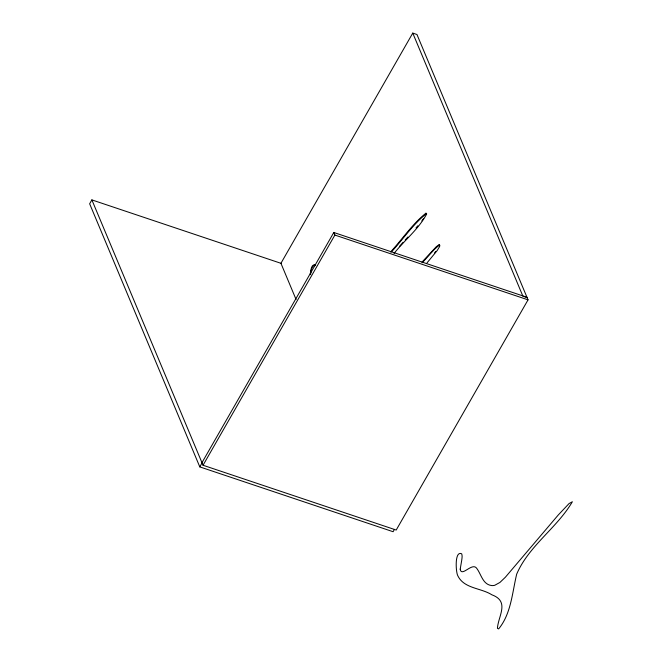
<?xml version="1.0" encoding="UTF-8"?>
<svg xmlns="http://www.w3.org/2000/svg" width="662" height="662" viewBox="0 0 662 662"><rect width="100%" height="100%" fill="white"/><g stroke="black" fill="none" stroke-linecap="round" stroke-linejoin="round"><path stroke-width="0.99" d="M310.288 274.068C310.66 271.395 311.272 263.186 315.468 265.065M310.561 274.713C311.024 271.95 311.372 264.246 315.617 265.561M426.212 214.289L426.361 213.387L425.856 213.247C412.244 224.186 402.33 239.164 390.547 251.999M426.361 213.387L426.634 214.033C418.723 229.085 404.532 240.157 394.031 253.463M439.411 245.801L439.56 244.907L439.047 244.766L436.291 246.694L421.992 262.119M439.56 244.907L439.676 246.446L437.16 250.584L427.04 262.864M281.284 263.418L91.869 199.891L89.643 203.788L199.792 466.884L393.104 531.718L394.444 529.377M91.869 199.891L203.044 465.254L396.207 530.039L528.044 299.845L416.961 34.507L412.765 33.1L280.928 263.302L296.088 299.522M201.968 462.68L333.805 232.486L526.969 297.271M199.792 466.884L202.018 462.986M203.044 465.254L334.881 235.06L333.805 232.486M421.843 220.876L423.697 218.427M434.413 253.215L435.654 251.577M391.457 251.891C403.017 239.305 412.74 224.592 426.121 213.892L426.634 214.033M416.017 227.893L417.846 225.792M422.257 262.756L434.429 249.359L438.211 246.007L439.825 245.544M399.393 246.471L403.158 242.275M405.202 240.016L407.916 237.013M527.109 297.602L522.906 296.195L412.765 33.1M334.881 235.06L528.044 299.845M425.856 213.247L426.121 213.892M439.047 244.766L439.32 245.412M314.4 264.486L314.673 265.123M460.198 569.196C461.48 577.396 471.609 562.741 476.309 567.822C481.249 573.78 482.49 584.645 491.866 585.572A7.737 6.347 -22.7 0 0 494.771 585.274L499.926 582.444L505.396 577.198L558.256 514.995L569.088 503.542L572.357 501.755C557.048 527.945 528.872 545.695 516.691 574.128C512.239 592.581 511.147 613.798 498.651 628.9L497.419 628.362C498.205 615.941 509.988 601.501 491.866 594.799C480.893 587.806 463.988 588.741 457.773 575.675C455.828 572.365 454.405 550.337 461.671 553.78C462.457 555.84 461.993 558.116 461.728 560.234A66.44 54.491 -22.7 0 1 461.455 561.831L460.198 569.196"/></g></svg>
